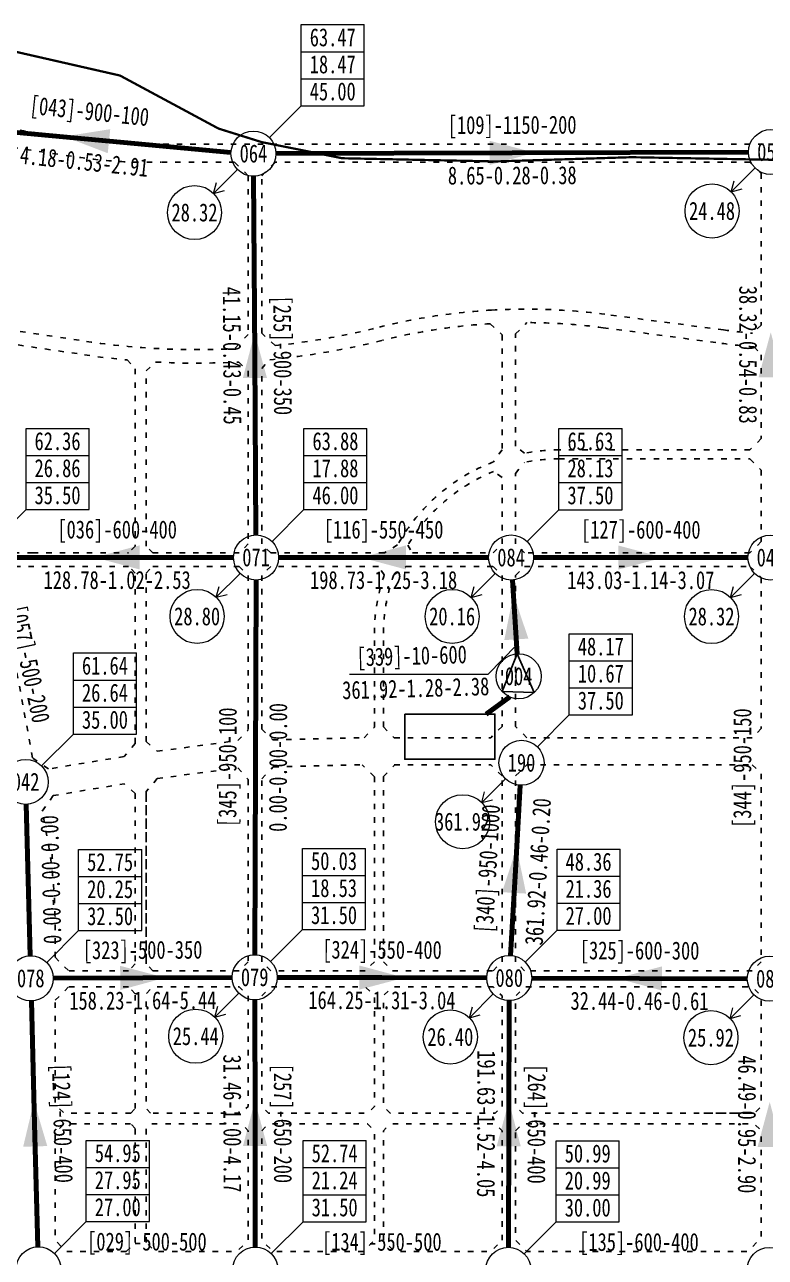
# Model space of a CAD drawing. Header units: millimetres. Extents: x 19715 to 35549, y 3563 to 14826.
# Drawn here: x 24405 to 26049, y 11174 to 13909 of the extents above; entities that cross this region are included whole.
import ezdxf
from ezdxf.enums import TextEntityAlignment as Align

# ---------------------------------------------------------------- set-up
doc = ezdxf.new("R2010")
doc.units = ezdxf.units.MM
doc.linetypes.add('ACAD_ISO03W100', pattern=[30, 12, -18])
doc.linetypes.add('BORDER', pattern=[44.45, 12.7, -6.35, 12.7, -6.35, 0, -6.35])
doc.layers.get('0').update_dxf_attribs({"color": 9, "linetype": 'ACAD_ISO03W100'})
doc.layers.add('000水厂用地', color=7, linetype='Continuous')
for name, color, linetype, lineweight in [('上管段标注', 93, 'Continuous', 13), ('下管段标注', 93, 'Continuous', 13), ('管段', 4, 'Continuous', 70), ('节点', 30, 'Continuous', 13), ('节点压力', 6, 'Continuous', 13), ('节点流量', 40, 'Continuous', 13)]:
    doc.layers.add(name, color=color, linetype=linetype, lineweight=lineweight)
doc.styles.add('管段仿宋', font='simfang.ttf', dxfattribs={"width": 0.75})
doc.styles.add('节点仿宋', font='simfang.ttf', dxfattribs={"width": 0.75})

msp = doc.modelspace()

# ---------------------------------------------------------------- linework, layer by layer
for p, q in [((26584.5, 13643.9), (24706.6, 13643.9)), ((24870.9, 13603.9), (24707.1, 13603.9)), ((24900.9, 13573.9), (24870.9, 13603.9)), ((24930.9, 13573.9), (24960.9, 13603.9)), ((26014.4, 13603.9), (24960.9, 13603.9)), ((26039.4, 13578.9), (26014.4, 13603.9)), ((24900.9, 13573.9), (24900.9, 13222)), ((24930.9, 13224.3), (24930.9, 13573.9)), ((26039.4, 13578.9), (26039.4, 13242.2)), ((25955.9, 13231.7), (25692.6, 13266.5)), ((25437.9, 13245.6), (25464.4, 13220.7)), ((26039.4, 13242.2), (26020, 13224.5)), ((24395.1, 13228.3), (24542.3, 13206.3)), ((25464.4, 13220.7), (25464.4, 12965.7)), ((24390.7, 13198.6), (24537.8, 13176.7)), ((24632.3, 13165.3), (24650.4, 13145.4)), ((24674.4, 13140.7), (24695.5, 13160.6)), ((24879.9, 13160.6), (24900.9, 13140.7)), ((24930.9, 13145.9), (24949, 13165.8)), ((24650.4, 13145.4), (24650.4, 12752.2)), ((24674.4, 12752.2), (24674.4, 13140.7)), ((24900.9, 13140.7), (24900.9, 12757.2)), ((24930.9, 12757.2), (24930.9, 13145.9)), ((25464.4, 12965.7), (25445.6, 12939.1)), ((24650.4, 12752.2), (24635.4, 12737.2)), ((24689.4, 12737.2), (24674.4, 12752.2)), ((24900.9, 12757.2), (24880.9, 12737.2)), ((24950.9, 12737.2), (24930.9, 12757.2)), ((25232.5, 12754.9), (25203.2, 12737.2)), ((24880.9, 12737.2), (24689.4, 12737.2)), ((25203.2, 12737.2), (24950.9, 12737.2)), ((24635.4, 12707.2), (24374.6, 12707.2)), ((24650.4, 12692.2), (24635.4, 12707.2)), ((24674.4, 12692.2), (24689.4, 12707.2)), ((24689.4, 12707.2), (24880.9, 12707.2)), ((24880.9, 12707.2), (24900.9, 12687.2)), ((24950.9, 12707.2), (24930.9, 12687.2)), ((25189.9, 12707.2), (24950.9, 12707.2)), ((25202.9, 12688.4), (25189.9, 12707.2)), ((25224.2, 12688.5), (25251.5, 12707.2)), ((25251.5, 12707.2), (25444.4, 12707.2)), ((25444.4, 12707.2), (25464.4, 12687.2)), ((24900.9, 12687.2), (24900.9, 12344.2)), ((24930.9, 12687.2), (24930.9, 12346.3)), ((25464.4, 12687.2), (25464.4, 12352.2)), ((25180.9, 12350.6), (25180.9, 12555.7)), ((25200.9, 12351.1), (25200.9, 12555.7)), ((24878, 12320.8), (24900.9, 12344.2)), ((24930.9, 12346.3), (24955.3, 12322.4)), ((25158, 12327.2), (25180.9, 12350.6)), ((25200.9, 12351.1), (25225.2, 12327.2)), ((25464.4, 12352.2), (25439.4, 12327.2)), ((25180.9, 12240.6), (25153.6, 12267.2)), ((25200.9, 12241), (25225.9, 12266.5)), ((25464.4, 12242.2), (25439.4, 12267.2)), ((24900.9, 12234.1), (24900.9, 11830.2)), ((24930.9, 11830.2), (24930.9, 12236.2)), ((25180.9, 12240.6), (25180.9, 11830.2)), ((25200.9, 12241), (25200.9, 11830.2)), ((25464.4, 11830.2), (25464.4, 12242.2)), ((24650.4, 12203.7), (24650.4, 11825.2)), ((24674.4, 11825.2), (24674.4, 12207.6)), ((24650.4, 11825.2), (24635.4, 11810.2)), ((24689.4, 11810.2), (24674.4, 11825.2)), ((24900.9, 11830.2), (24880.9, 11810.2)), ((24950.9, 11810.2), (24930.9, 11830.2)), ((25180.9, 11830.2), (25160.9, 11810.2)), ((25200.9, 11830.2), (25220.9, 11810.2)), ((25444.4, 11810.2), (25464.4, 11830.2)), ((24635.4, 11810.2), (24502.4, 11810.2)), ((24880.9, 11810.2), (24689.4, 11810.2)), ((25160.9, 11810.2), (24950.9, 11810.2)), ((25220.9, 11810.2), (25444.4, 11810.2)), ((24635.4, 11774.2), (24502.4, 11774.2)), ((24650.4, 11759.2), (24635.4, 11774.2)), ((24650.4, 11504.2), (24650.4, 11759.2)), ((24640.4, 11494.2), (24650.4, 11504.2)), ((24650.4, 11460.2), (24640.4, 11470.2)), ((24650.4, 11207.2), (24650.4, 11460.2)), ((24630.4, 11187.2), (24650.4, 11207.2))]:
    msp.add_line(p, q)
at = {"linetype": 'BORDER', "ltscale": 5, "const_width": 5}
msp.add_lwpolyline([(28587.4, 13615), (28531.9, 13601.3), (27456, 13506.5), (27128, 13506.9), (26584.8, 13612.6), (26135, 13608), (25751.6, 13615), (25450.6, 13605.6), (25109.6, 13612.7), (24930.6, 13648.6), (24835.2, 13678.5), (24616.4, 13796.2), (24362, 13854.2)], dxfattribs=at)
at = {"flags": 128}
for points in [[(24039.6, 13697.6, -0.094418), (24158.7, 13709.7), (24158.9, 13709.7, -0.000158), (24158.9, 13709.7), (24159.1, 13709.7, -0.000157), (24159.1, 13709.7), (24159.3, 13709.7, -0.000156), (24159.3, 13709.7), (24159.5, 13709.7, -0.000156), (24159.6, 13709.7), (24159.7, 13709.7, -0.000155), (24159.8, 13709.6), (24159.9, 13709.6, -0.000154), (24160, 13709.6), (24160.1, 13709.6, -0.000153), (24160.2, 13709.6), (24160.3, 13709.6, -0.000153), (24160.4, 13709.6), (24160.5, 13709.6, -0.000152), (24160.6, 13709.6), (24160.8, 13709.6, -0.000151), (24160.8, 13709.6), (24161, 13709.5, -0.00015), (24161, 13709.5), (24161.2, 13709.5, -0.000149), (24161.2, 13709.5), (24161.4, 13709.5, -0.000149), (24161.4, 13709.5), (24161.6, 13709.5, -0.000148), (24161.6, 13709.5), (24161.8, 13709.5, -0.000147), (24161.8, 13709.5), (24162, 13709.4, -0.000146), (24162, 13709.4), (24162.2, 13709.4, -0.000145), (24162.2, 13709.4), (24162.4, 13709.4, -0.000145), (24162.4, 13709.4), (24162.6, 13709.4, -0.000144), (24162.6, 13709.4), (24162.8, 13709.4, -0.000143), (24162.8, 13709.4), (24163, 13709.3, -0.000142), (24163, 13709.3), (24163.2, 13709.3, -0.000141), (24163.2, 13709.3), (24163.4, 13709.3, -0.000141), (24163.4, 13709.3), (24163.6, 13709.3, -0.00014), (24163.6, 13709.3), (24163.8, 13709.3, -0.000139), (24163.8, 13709.3), (24164, 13709.2, -0.000138), (24164, 13709.2), (24164.2, 13709.2, -0.000137), (24164.2, 13709.2), (24164.4, 13709.2, -0.000137), (24164.4, 13709.2), (24164.6, 13709.2, -0.000136), (24164.6, 13709.2), (24164.8, 13709.2, -0.000135), (24164.8, 13709.2), (24165, 13709.1, -0.000134), (24165, 13709.1), (24165.2, 13709.1, -0.000133), (24165.2, 13709.1), (24165.4, 13709.1, -0.000133), (24165.4, 13709.1), (24165.6, 13709.1, -0.000132), (24165.6, 13709.1), (24165.8, 13709.1, -0.000131), (24165.8, 13709.1), (24166, 13709, -0.00013), (24166, 13709), (24166.2, 13709, -0.000129), (24166.2, 13709), (24166.4, 13709, -0.000129), (24166.4, 13709), (24166.6, 13709, -0.000128), (24166.6, 13709), (24166.8, 13708.9, -0.000127), (24166.8, 13708.9), (24167, 13708.9, -0.000126), (24167, 13708.9), (24167.2, 13708.9, -0.000125), (24167.2, 13708.9), (24167.4, 13708.9, -0.000125), (24167.4, 13708.9), (24167.6, 13708.9, -0.000124), (24167.6, 13708.9), (24167.8, 13708.8, -0.000123), (24167.8, 13708.8), (24168, 13708.8, -0.000122), (24168, 13708.8), (24168.2, 13708.8, -0.000122), (24168.2, 13708.8), (24168.4, 13708.8, -0.000121), (24168.4, 13708.8), (24168.6, 13708.7, -0.00012), (24168.6, 13708.7), (24168.8, 13708.7, -0.000119), (24168.8, 13708.7), (24169, 13708.7, -0.000118), (24169, 13708.7), (24169.2, 13708.7, -0.000118), (24169.2, 13708.7), (24169.4, 13708.7, -0.000117), (24169.4, 13708.7), (24169.6, 13708.6, -0.000116), (24169.6, 13708.6), (24169.8, 13708.6, -0.000115), (24169.8, 13708.6), (24170, 13708.6, -0.000114), (24170, 13708.6), (24170.2, 13708.6, -0.000114), (24170.2, 13708.6), (24170.4, 13708.5, -0.000113), (24170.4, 13708.5), (24170.6, 13708.5, -0.000112), (24170.6, 13708.5), (24170.8, 13708.5, -0.000111), (24170.8, 13708.5), (24170.9, 13708.5, -0.00011), (24171, 13708.5), (24171.1, 13708.4, -0.00011), (24171.2, 13708.4), (24171.3, 13708.4, -0.000109), (24171.4, 13708.4), (24171.5, 13708.4, -0.000108), (24171.6, 13708.4), (24171.7, 13708.4, -0.000107), (24171.8, 13708.4), (24171.9, 13708.3, -0.000106), (24171.9, 13708.3), (24172.1, 13708.3, -0.000106), (24172.1, 13708.3), (24172.3, 13708.3, -0.000105), (24172.3, 13708.3), (24172.5, 13708.3, -0.000104), (24172.5, 13708.3), (24172.7, 13708.2, -0.000103), (24172.7, 13708.2), (24172.9, 13708.2, -0.000102), (24172.9, 13708.2), (24173.1, 13708.2, -0.000102), (24173.1, 13708.2), (24173.3, 13708.2, -0.000101), (24173.3, 13708.2), (24173.5, 13708.1, -0.0001), (24173.5, 13708.1), (24173.7, 13708.1, -0.000099), (24173.7, 13708.1), (24173.9, 13708.1, -0.000098), (24173.9, 13708.1), (24174.1, 13708.1, -0.000098), (24174.1, 13708.1), (24174.3, 13708, -0.000097), (24174.3, 13708), (24174.5, 13708, -0.000096), (24174.5, 13708), (24174.7, 13708, -0.000095), (24174.7, 13708), (24174.9, 13708, -0.000095), (24174.9, 13708), (24175.1, 13707.9, -0.000094), (24175.1, 13707.9), (24175.3, 13707.9, -0.000093), (24175.3, 13707.9), (24175.5, 13707.9, -0.000092), (24175.5, 13707.9), (24175.7, 13707.9, -0.000091), (24175.7, 13707.9), (24175.9, 13707.8, -0.000091), (24175.9, 13707.8), (24176.1, 13707.8, -0.00009), (24176.1, 13707.8), (24176.3, 13707.8, -0.000089), (24176.3, 13707.8), (24176.5, 13707.8, -0.000088), (24176.5, 13707.8), (24176.7, 13707.7, -0.000087), (24176.7, 13707.7), (24176.9, 13707.7, -0.000087), (24176.9, 13707.7), (24177.1, 13707.7, -0.000086), (24177.1, 13707.7), (24177.3, 13707.7, -0.000085), (24177.3, 13707.7), (24177.4, 13707.6, -0.000084), (24177.5, 13707.6), (24177.6, 13707.6, -0.000083), (24177.6, 13707.6), (24177.8, 13707.6, -0.000083), (24177.8, 13707.6), (24178, 13707.6, -0.000082), (24178, 13707.6), (24178.2, 13707.5, -0.000081), (24178.2, 13707.5), (24178.4, 13707.5, -0.00008), (24178.4, 13707.5), (24178.6, 13707.5, -0.000079), (24178.6, 13707.5), (24178.8, 13707.5, -0.000079), (24178.8, 13707.5), (24179, 13707.4, -0.000078), (24179, 13707.4), (24179.2, 13707.4, -0.000077), (24179.2, 13707.4), (24179.4, 13707.4, -0.000076), (24179.4, 13707.4), (24179.6, 13707.3, -0.000075), (24179.6, 13707.3), (24179.8, 13707.3, -0.000075), (24179.8, 13707.3), (24180, 13707.3, -0.000074), (24180, 13707.3), (24180.2, 13707.3, -0.000073), (24180.2, 13707.3), (24180.4, 13707.2, -0.000072), (24180.4, 13707.2), (24180.6, 13707.2, -0.000071), (24180.6, 13707.2), (24180.8, 13707.2, -0.000071), (24180.8, 13707.2), (24181, 13707.2, -0.00007), (24181, 13707.2), (24181.2, 13707.1, -0.000069), (24181.2, 13707.1), (24181.3, 13707.1, -0.000068), (24181.4, 13707.1), (24181.5, 13707.1, -0.000068), (24181.5, 13707.1), (24181.7, 13707.1, -0.000067), (24181.7, 13707.1), (24181.9, 13707, -0.000066), (24181.9, 13707), (24182.1, 13707, -0.000065), (24182.1, 13707), (24182.3, 13707, -0.000064), (24182.3, 13707), (24182.5, 13706.9, -0.000064), (24182.5, 13706.9), (24182.7, 13706.9, -0.000063), (24182.7, 13706.9), (24182.9, 13706.9, -0.000062), (24182.9, 13706.9), (24183.1, 13706.9, -0.000061), (24183.1, 13706.9), (24183.3, 13706.8, -0.00006), (24183.3, 13706.8), (24183.5, 13706.8, -0.00006), (24183.5, 13706.8), (24183.7, 13706.8, -0.000059), (24183.7, 13706.8), (24183.9, 13706.8, -0.000058), (24183.9, 13706.8), (24184.1, 13706.7, -0.000057), (24184.1, 13706.7), (24184.3, 13706.7, -0.000056), (24184.3, 13706.7), (24184.4, 13706.7, -0.000056), (24184.4, 13706.7), (24184.6, 13706.6, -0.000055), (24184.6, 13706.6), (24184.8, 13706.6, -0.000054), (24184.8, 13706.6), (24185, 13706.6, -0.000053), (24185, 13706.6), (24185.2, 13706.6, -0.000052), (24185.2, 13706.6), (24185.4, 13706.5, -0.000052), (24185.4, 13706.5), (24185.6, 13706.5, -0.000051), (24185.6, 13706.5), (24185.8, 13706.5, -0.00005), (24185.8, 13706.5), (24186, 13706.4, -0.000049), (24186, 13706.4), (24186.2, 13706.4, -0.000048), (24186.2, 13706.4), (24186.4, 13706.4, -0.000048), (24186.4, 13706.4), (24186.6, 13706.4, -0.000047), (24186.6, 13706.4), (24186.8, 13706.3, -0.000046), (24186.8, 13706.3), (24186.9, 13706.3, -0.000045), (24187, 13706.3), (24187.1, 13706.3, -0.000044), (24187.1, 13706.3), (24187.3, 13706.2, -0.000044), (24187.3, 13706.2), (24187.5, 13706.2, -0.000043), (24187.5, 13706.2), (24187.7, 13706.2, -0.000042), (24187.7, 13706.2), (24187.9, 13706.2, -0.000041), (24187.9, 13706.2), (24188.1, 13706.1, -0.000041), (24188.1, 13706.1), (24188.3, 13706.1, -0.00004), (24188.3, 13706.1), (24188.5, 13706.1, -0.000039), (24188.5, 13706.1), (24188.7, 13706.1, -0.000038), (24188.7, 13706.1), (24188.9, 13706, -0.000037), (24188.9, 13706), (24189.1, 13706, -0.000037), (24189.1, 13706), (24189.3, 13706, -0.000036), (24189.3, 13706), (24189.4, 13705.9, -0.000035), (24189.4, 13705.9), (24189.6, 13705.9, -0.000034), (24189.6, 13705.9), (24189.8, 13705.9, -0.000033), (24189.8, 13705.9), (24190, 13705.9, -0.000033), (24190, 13705.9), (24190.2, 13705.8, -0.000032), (24190.2, 13705.8), (24190.4, 13705.8, -0.000031), (24190.4, 13705.8), (24190.6, 13705.8, -0.00003), (24190.6, 13705.8), (24190.8, 13705.7, -0.000029), (24190.8, 13705.7), (24191, 13705.7, -0.000029), (24191, 13705.7), (24191.2, 13705.7, -0.000028), (24191.2, 13705.7), (24191.4, 13705.7, -0.000027), (24191.4, 13705.7), (24191.5, 13705.6, -0.000026), (24191.5, 13705.6), (24191.7, 13705.6, -0.000025), (24191.7, 13705.6), (24191.9, 13705.6, -0.000025), (24191.9, 13705.6), (24192.1, 13705.5, -0.000024), (24192.1, 13705.5), (24192.3, 13705.5, -0.000023), (24192.3, 13705.5), (24192.5, 13705.5, -0.000022), (24192.5, 13705.5), (24192.7, 13705.5, -0.000021), (24192.7, 13705.5), (24192.9, 13705.4, -0.000021), (24192.9, 13705.4), (24193.1, 13705.4, -0.00002), (24193.1, 13705.4), (24193.3, 13705.4, -0.000019), (24193.3, 13705.4), (24193.4, 13705.3, -0.000018), (24193.4, 13705.3), (24193.6, 13705.3, -0.000017), (24193.6, 13705.3), (24193.8, 13705.3, -0.000017), (24193.8, 13705.3), (24194, 13705.3, -0.000016), (24194, 13705.3), (24194.2, 13705.2, -0.000015), (24194.2, 13705.2), (24194.4, 13705.2, -0.000014), (24194.4, 13705.2), (24194.6, 13705.2, -0.000014), (24194.6, 13705.2), (24194.8, 13705.1, -0.000013), (24194.8, 13705.1), (24195, 13705.1, -0.000012), (24195, 13705.1), (24195.2, 13705.1, -0.000011), (24195.2, 13705.1), (24195.3, 13705.1, -0.00001), (24195.3, 13705.1), (24195.5, 13705, -0.00001), (24195.5, 13705), (24195.7, 13705, -0.000009), (24195.7, 13705), (24195.9, 13705, -0.000008), (24195.9, 13705), (24196.1, 13704.9, -0.000007), (24196.1, 13704.9), (24196.3, 13704.9, -0.000006), (24196.3, 13704.9), (24196.5, 13704.9, -0.000006), (24196.5, 13704.9), (24196.7, 13704.9, -0.000005), (24196.7, 13704.9), (24196.9, 13704.8, -0.000004), (24196.9, 13704.8), (24197, 13704.8, -0.000003), (24197, 13704.8), (24197.2, 13704.8, -0.000002), (24197.2, 13704.8), (24197.4, 13704.7, -0.000002), (24197.4, 13704.7), (24197.6, 13704.7), (24197.8, 13704.7), (24526.2, 13655, 0.037587), (24673, 13643.9), (24706.6, 13643.9)], [(24052.5, 13659.7, -0.092998), (24155.3, 13669.9), (24155.4, 13669.9), (24155.6, 13669.9), (24155.8, 13669.8), (24156, 13669.8), (24156.2, 13669.8), (24156.3, 13669.8), (24156.5, 13669.8), (24156.7, 13669.8), (24156.9, 13669.7), (24157, 13669.7), (24157.2, 13669.7), (24157.4, 13669.7), (24157.6, 13669.7), (24157.8, 13669.7), (24157.9, 13669.6), (24158.1, 13669.6), (24158.3, 13669.6), (24158.5, 13669.6), (24158.6, 13669.6), (24158.8, 13669.6), (24159, 13669.5), (24159.2, 13669.5), (24159.4, 13669.5), (24159.5, 13669.5), (24159.7, 13669.5), (24159.9, 13669.5), (24160.1, 13669.4), (24160.3, 13669.4), (24160.4, 13669.4), (24160.6, 13669.4), (24160.8, 13669.4), (24161, 13669.3), (24161.1, 13669.3), (24161.3, 13669.3), (24161.5, 13669.3), (24161.7, 13669.3), (24161.9, 13669.2), (24162, 13669.2), (24162.2, 13669.2), (24162.4, 13669.2), (24162.6, 13669.2), (24162.8, 13669.1), (24162.9, 13669.1), (24163.1, 13669.1), (24163.3, 13669.1), (24163.5, 13669.1), (24163.7, 13669), (24163.8, 13669), (24164, 13669), (24164.2, 13669), (24164.4, 13669), (24164.6, 13668.9), (24164.7, 13668.9), (24164.9, 13668.9), (24165.1, 13668.9), (24165.3, 13668.9), (24165.5, 13668.8), (24165.6, 13668.8), (24165.8, 13668.8), (24166, 13668.8), (24166.2, 13668.7), (24166.4, 13668.7), (24166.5, 13668.7), (24166.7, 13668.7), (24166.9, 13668.7), (24167.1, 13668.6), (24167.3, 13668.6), (24167.4, 13668.6), (24167.6, 13668.6), (24167.8, 13668.6), (24168, 13668.5), (24168.2, 13668.5), (24168.4, 13668.5), (24168.5, 13668.5), (24168.7, 13668.4), (24168.9, 13668.4), (24169.1, 13668.4), (24169.3, 13668.4), (24169.4, 13668.3), (24169.6, 13668.3), (24169.8, 13668.3), (24170, 13668.3), (24170.2, 13668.3), (24170.3, 13668.2), (24170.5, 13668.2), (24170.7, 13668.2), (24170.9, 13668.2), (24171.1, 13668.1), (24171.3, 13668.1), (24171.4, 13668.1), (24171.6, 13668.1), (24171.8, 13668), (24172, 13668), (24172.2, 13668), (24172.4, 13668), (24172.5, 13667.9), (24172.7, 13667.9), (24172.9, 13667.9), (24173.1, 13667.9), (24173.3, 13667.8), (24173.4, 13667.8), (24173.6, 13667.8), (24173.8, 13667.8), (24174, 13667.7), (24174.2, 13667.7), (24174.4, 13667.7), (24174.5, 13667.7), (24174.7, 13667.6), (24174.9, 13667.6), (24175.1, 13667.6), (24175.3, 13667.6), (24175.5, 13667.5), (24175.6, 13667.5), (24175.8, 13667.5), (24176, 13667.5), (24176.2, 13667.4), (24176.4, 13667.4), (24176.6, 13667.4), (24176.7, 13667.4), (24176.9, 13667.3), (24177.1, 13667.3), (24177.3, 13667.3), (24177.5, 13667.3), (24177.7, 13667.2), (24177.8, 13667.2), (24178, 13667.2), (24178.2, 13667.2), (24178.4, 13667.1), (24178.6, 13667.1), (24178.8, 13667.1), (24179, 13667), (24179.1, 13667), (24179.3, 13667), (24179.5, 13667), (24179.7, 13666.9), (24179.9, 13666.9), (24180.1, 13666.9), (24180.2, 13666.9), (24180.4, 13666.8), (24180.6, 13666.8), (24180.8, 13666.8), (24181, 13666.8), (24181.2, 13666.7), (24181.4, 13666.7), (24181.5, 13666.7), (24181.7, 13666.6), (24181.9, 13666.6), (24182.1, 13666.6), (24182.3, 13666.6), (24182.5, 13666.5), (24182.6, 13666.5), (24182.8, 13666.5), (24183, 13666.5), (24183.2, 13666.4), (24183.4, 13666.4), (24183.6, 13666.4), (24183.8, 13666.3), (24183.9, 13666.3), (24184.1, 13666.3), (24184.3, 13666.3), (24184.5, 13666.2), (24184.7, 13666.2), (24184.9, 13666.2), (24185.1, 13666.1), (24185.3, 13666.1), (24185.4, 13666.1), (24185.6, 13666.1), (24185.8, 13666), (24186, 13666), (24186.2, 13666), (24186.4, 13666), (24186.6, 13665.9), (24186.7, 13665.9), (24186.9, 13665.9), (24187.1, 13665.8), (24187.3, 13665.8), (24187.5, 13665.8), (24187.7, 13665.8), (24187.9, 13665.7), (24188.1, 13665.7), (24188.2, 13665.7), (24188.4, 13665.6), (24188.6, 13665.6), (24188.8, 13665.6), (24189, 13665.6), (24189.2, 13665.5), (24189.4, 13665.5), (24189.6, 13665.5), (24189.7, 13665.4), (24189.9, 13665.4), (24190.1, 13665.4), (24190.3, 13665.4), (24190.5, 13665.3), (24190.7, 13665.3), (24190.9, 13665.3), (24191.1, 13665.2), (24191.2, 13665.2), (24191.4, 13665.2), (24191.6, 13665.2), (24191.8, 13665.1), (24520.2, 13615.4, 0.037587), (24673, 13603.9), (24707.1, 13603.9)], [(24472.4, 11840.2), (24472.4, 11915.5, 0.045355), (24455.4, 12103), (24444.1, 12164.4)]]:
    msp.add_lwpolyline(points, format="xyb", dxfattribs=at)
for points in [[(25514, 12958.4), (25494.4, 12974.2), (25494.4, 13223), (25519.5, 13248, -0.032396), (25688.7, 13236.8), (25952, 13202, 0.010409), (26023.7, 13194.1), (26039.4, 13176.9), (26039.4, 12990.7), (26014.4, 12965.7), (25590.9, 12965.7, 0.047183), (25514, 12958.4)], [(25513.9, 12938, -0.04967), (25590.9, 12945.7), (26014.4, 12945.7), (26039.4, 12920.7), (26039.4, 12762.2), (26014.4, 12737.2), (25514.4, 12737.2), (25494.4, 12757.2), (25494.4, 12913.6), (25513.9, 12938)], [(25445.7, 12917.6, 0.164986), (25255.4, 12754.6), (25265.7, 12737.2), (25444.4, 12737.2), (25464.4, 12757.2), (25464.4, 12904.6), (25445.7, 12917.6)], [(24369.3, 12736.7, -0.003813), (24422.9, 12737.2), (24635.4, 12737.2)]]:
    msp.add_lwpolyline(points, format="xyb")
for points in [[(24900.9, 13222), (24871, 13190.2)], [(24960.8, 13197.1), (24930.9, 13224.3)], [(24650.4, 12203.7), (24625.8, 12224.7)], [(24699.2, 12236.4), (24674.4, 12207.6)], [(24444.1, 12164.4), (24468.3, 12198.8)], [(24472.4, 11840.2), (24502.4, 11810.2)], [(24502.4, 11774.2), (24472.4, 11744.2)], [(26021.9, 11494.2), (25509.4, 11494.2), (25494.4, 11509.2), (25494.4, 11754.2), (25514.4, 11774.2), (26019.4, 11774.2), (26039.4, 11754.2), (26039.4, 11509.2), (26024.4, 11494.2), (25911.9, 11494.2)], [(24640.4, 11494.2), (24492.4, 11494.2), (24472.4, 11514.2), (24472.4, 11744.2)], [(24630.4, 11187.2), (24497.4, 11187.2), (24472.4, 11212.2), (24472.4, 11450.2), (24492.4, 11470.2), (24640.4, 11470.2)]]:
    msp.add_lwpolyline(points, dxfattribs=at)
for points in [[(24650.4, 12314.5), (24650.4, 12692.2)], [(24674.4, 12318.4), (24674.4, 12692.2)], [(24625.8, 12285.5), (24457.5, 12257.8), (24422.5, 12282.4), (24350.1, 12677.6)], [(24650.4, 12314.5), (24625.8, 12285.5)], [(24674.4, 12318.4), (24699.2, 12297.1)], [(24699.2, 12297.1), (24878, 12320.8)], [(24955.3, 12322.4), (25158, 12327.2)], [(25225.2, 12327.2), (25439.4, 12327.2)], [(24699.3, 12236.6), (24878.2, 12260.2)], [(24878.2, 12260.2), (24900.9, 12234.1)], [(24930.9, 12236.2), (24956.7, 12262.4)], [(24956.7, 12262.4), (25159.4, 12267.2)], [(25225.2, 12267.2), (25439.4, 12267.2)], [(24468.3, 12198.8), (24625.8, 12224.7)], [(24674.4, 12207.6), (24674.4, 11825.2)]]:
    msp.add_lwpolyline(points)
for points in [[(25494.4, 12352.2), (25494.4, 12687.2), (25514.4, 12707.2), (26014.4, 12707.2), (26039.4, 12682.2), (26039.4, 12347.2), (26019.4, 12327.2), (25519.4, 12327.2)], [(25494.4, 11830.2), (25494.4, 12242.2), (25519.4, 12267.2), (26019.4, 12267.2), (26039.4, 12247.2), (26039.4, 11830.2), (26019.4, 11810.2), (25514.4, 11810.2)]]:
    msp.add_lwpolyline(points, close=True)
for points in [[(24684.4, 11494.2), (24674.4, 11504.2), (24674.4, 11759.2), (24689.4, 11774.2), (24880.9, 11774.2), (24900.9, 11754.2), (24900.9, 11509.2), (24885.9, 11494.2)], [(24930.9, 11754.2), (24950.9, 11774.2), (25160.9, 11774.2), (25180.9, 11754.2), (25180.9, 11509.2), (25165.9, 11494.2), (24945.9, 11494.2), (24930.9, 11509.2)], [(25464.4, 11509.2), (25464.4, 11754.2), (25444.4, 11774.2), (25220.9, 11774.2), (25200.9, 11754.2), (25200.9, 11509.2), (25215.9, 11494.2), (25449.4, 11494.2)], [(24674.4, 11207.2), (24674.4, 11460.2), (24684.4, 11470.2), (24885.9, 11470.2), (24900.9, 11455.2), (24900.9, 11212.2), (24875.9, 11187.2), (24694.4, 11187.2)], [(24930.9, 11455.2), (24945.9, 11470.2), (25165.9, 11470.2), (25180.9, 11455.2), (25180.9, 11212.2), (25155.9, 11187.2), (24955.9, 11187.2), (24930.9, 11212.2)], [(25464.4, 11212.2), (25464.4, 11455.2), (25449.4, 11470.2), (25215.9, 11470.2), (25200.9, 11455.2), (25200.9, 11212.2), (25225.9, 11187.2), (25439.4, 11187.2)], [(25494.4, 11455.2), (25509.4, 11470.2), (26024.4, 11470.2), (26039.4, 11455.2), (26039.4, 11217.2), (26009.4, 11187.2), (25519.4, 11187.2), (25494.4, 11212.2)]]:
    msp.add_lwpolyline(points, close=True, dxfattribs=at)
for centre, radius, start, end in [((25517.3, 11938.3), 1339.7, 93.2699, 104.0506), ((25517.3, 11938.3), 1339.7, 82.4816, 93.2699), ((24787.8, 14853.1), 1665, 275.9638, 284.0506), ((25517.3, 11938.3), 1309.7, 93.4738, 104.0506), ((26178.6, 14919.3), 1702.2, 262.4816, 264.653), ((24787.8, 14853.1), 1665, 261.5196, 272.8636), ((24787.8, 14853.1), 1695, 275.4581, 284.0506), ((24787.8, 14853.1), 1695, 261.5196, 264.7349), ((24787.8, 14853.1), 1695, 266.879, 273.1128), ((25590.9, 12555.7), 410, 110.7536, 150.9296), ((25590.9, 12555.7), 410, 161.1097, 180), ((25590.9, 12555.7), 390, 160.0798, 180)]:
    msp.add_arc(centre, radius, start, end)
at = {"layer": '000水厂用地'}
for p, q in [((25498, 12513.3), (25464.4, 12429.5)), ((25535.8, 12427.3), (25498, 12513.3)), ((25464.4, 12429.5), (25535.8, 12427.3))]:
    msp.add_line(p, q, dxfattribs=at)
msp.add_lwpolyline([(25248.4, 12379.4), (25448.4, 12379.4), (25448.4, 12279.4), (25248.4, 12279.4)], close=True, dxfattribs=at)
at = {"layer": '上管段标注'}
for p, q in [((25496.8, 12533), (25432.9, 12467)), ((25432.9, 12467), (25126.1, 12467))]:
    msp.add_line(p, q, dxfattribs=at)
at = {"layer": '管段'}
msp.add_line((25429.3, 12379.4), (25481.3, 12417.6), dxfattribs=at)
for points in [[(24051.2, 13663.9), (24141.6, 13692.5), (24862.6, 13625.4)], [(24962.6, 13623.2), (25486.8, 13624.8), (26011.1, 13626.4)], [(24912.9, 13573), (24915.6, 13175), (24918.2, 12777)], [(24351.8, 12727.2), (24610.2, 12727.1), (24868.5, 12727)], [(24968.5, 12727), (25201.5, 12727), (25434.4, 12726.9)], [(25534.4, 12726.9), (25772.2, 12726.8), (26009.9, 12726.8)], [(24915.6, 11845.6), (24917, 12261.3), (24918.4, 12677)], [(25487.6, 12677), (25492.8, 12595.2), (25498, 12513.3)], [(25483.1, 11843.9), (25493.9, 12032.8), (25504.6, 12221.6)], [(24417.2, 11843.2), (24412.8, 12011.2), (24408.4, 12179.1)], [(24468.5, 11793.5), (24667, 11794.4), (24865.4, 11795.4)], [(24965.4, 11795.5), (25197.9, 11794.8), (25430.3, 11794.1)], [(25530.3, 11793.9), (25769.5, 11793.2), (26008.6, 11792.5)], [(24419.8, 11743.3), (24427, 11470.4), (24434.2, 11197.6)], [(24915.5, 11745.6), (24916.1, 11471.4), (24916.6, 11197.2)], [(25480.1, 11744), (25479.3, 11470.4), (25478.5, 11196.7)]]:
    msp.add_lwpolyline(points, dxfattribs=at)
for points in [[(24492.6, 13660.9), (24594.9, 13677.2), (24589.3, 13623.9)], [(25536.8, 13624.9), (25436.9, 13597.8), (25436.8, 13651.4)], [(24915.2, 13225), (24942.7, 13125.2), (24889.1, 13124.8)], [(26060.6, 13226.7), (26087.2, 13126.6), (26033.6, 13126.7)], [(24560.2, 12727.1), (24660.2, 12753.9), (24660.2, 12700.3)], [(25151.5, 12727), (25251.5, 12753.8), (25251.5, 12700.2)], [(25822.2, 12726.8), (25722.2, 12700.1), (25722.2, 12753.6)], [(25489.6, 12645.1), (25522.7, 12547), (25469.3, 12543.6)], [(25496.7, 12082.7), (25517.8, 11981.3), (25464.3, 11984.4)], [(24717, 11794.7), (24617.1, 11767.4), (24616.8, 11821)], [(25247.9, 11794.7), (25147.8, 11768.2), (25147.9, 11821.7)], [(25719.5, 11793.3), (25819.5, 11819.9), (25819.4, 11766.3)], [(24425.7, 11520.4), (24455.1, 11421.2), (24401.6, 11419.7)], [(24916, 11521.4), (24943, 11421.5), (24889.4, 11421.4)], [(25479.4, 11520.4), (25505.9, 11420.3), (25452.3, 11420.4)], [(26058.3, 11519.3), (26084.9, 11419.3), (26031.3, 11419.3)]]:
    msp.add_solid(points, dxfattribs=at)
at = {"layer": '节点'}
for centre in [(26061.1, 13626.5), (24912.6, 13623), (24918.5, 12727), (25484.4, 12726.9), (26059.9, 12726.8), (25501.2, 12463.4), (25507.5, 12271.5), (24407, 12229.1), (24418.5, 11793.2), (24915.4, 11795.6), (25480.3, 11794), (26058.6, 11792.4), (24435.5, 11147.6), (24916.7, 11147.2), (25478.3, 11146.7), (26057.8, 11146.2)]:
    msp.add_circle(centre, 50, dxfattribs=at)
at = {"layer": '节点压力'}
for p, q in [((25018.6, 13909.1), (25158.6, 13909.1)), ((25018.6, 13729.1), (25018.6, 13909.1)), ((25158.6, 13729.1), (25158.6, 13909.1)), ((25018.6, 13849.1), (25158.6, 13849.1)), ((25018.6, 13789.1), (25158.6, 13789.1)), ((24947.9, 13658.4), (25018.6, 13729.1)), ((25018.6, 13729.1), (25158.6, 13729.1)), ((24407.9, 13013.2), (24547.9, 13013.2)), ((24407.9, 12833.2), (24407.9, 13013.2)), ((24547.9, 12833.2), (24547.9, 13013.2)), ((25024.6, 13013.1), (25164.6, 13013.1)), ((25024.6, 12833.1), (25024.6, 13013.1)), ((25164.6, 12833.1), (25164.6, 13013.1)), ((25590.5, 13013), (25730.5, 13013)), ((25590.5, 12833), (25590.5, 13013)), ((25730.5, 12833), (25730.5, 13013)), ((24407.9, 12953.2), (24547.9, 12953.2)), ((25024.6, 12953.1), (25164.6, 12953.1)), ((25590.5, 12953), (25730.5, 12953)), ((24407.9, 12893.2), (24547.9, 12893.2)), ((25024.6, 12893.1), (25164.6, 12893.1)), ((25590.5, 12893), (25730.5, 12893)), ((24337.1, 12762.5), (24407.9, 12833.2)), ((24407.9, 12833.2), (24547.9, 12833.2)), ((24953.9, 12762.4), (25024.6, 12833.1)), ((25024.6, 12833.1), (25164.6, 12833.1)), ((25519.8, 12762.3), (25590.5, 12833)), ((25590.5, 12833), (25730.5, 12833)), ((25613.5, 12557.6), (25753.5, 12557.6)), ((25613.5, 12377.6), (25613.5, 12557.6)), ((25753.5, 12377.6), (25753.5, 12557.6)), ((24513.1, 12515.1), (24653.1, 12515.1)), ((24513.1, 12335.1), (24513.1, 12515.1)), ((24653.1, 12335.1), (24653.1, 12515.1)), ((25613.5, 12497.6), (25753.5, 12497.6)), ((24513.1, 12455.1), (24653.1, 12455.1)), ((25613.5, 12437.6), (25753.5, 12437.6)), ((24513.1, 12395.1), (24653.1, 12395.1)), ((25542.8, 12306.9), (25613.5, 12377.6)), ((25613.5, 12377.6), (25753.5, 12377.6)), ((24442.4, 12264.4), (24513.1, 12335.1)), ((24513.1, 12335.1), (24653.1, 12335.1)), ((24524.6, 12079.3), (24664.6, 12079.3)), ((24524.6, 11899.3), (24524.6, 12079.3)), ((24664.6, 11899.3), (24664.6, 12079.3)), ((25021.5, 12081.7), (25161.5, 12081.7)), ((25021.5, 11901.7), (25021.5, 12081.7)), ((25161.5, 11901.7), (25161.5, 12081.7)), ((25586.3, 12080.1), (25726.3, 12080.1)), ((25586.3, 11900.1), (25586.3, 12080.1)), ((25726.3, 11900.1), (25726.3, 12080.1)), ((24524.6, 12019.3), (24664.6, 12019.3)), ((25021.5, 12021.7), (25161.5, 12021.7)), ((25586.3, 12020.1), (25726.3, 12020.1)), ((24524.6, 11959.3), (24664.6, 11959.3)), ((25021.5, 11961.7), (25161.5, 11961.7)), ((25586.3, 11960.1), (25726.3, 11960.1)), ((24453.9, 11828.6), (24524.6, 11899.3)), ((24524.6, 11899.3), (24664.6, 11899.3)), ((24950.8, 11831), (25021.5, 11901.7)), ((25021.5, 11901.7), (25161.5, 11901.7)), ((25515.6, 11829.4), (25586.3, 11900.1)), ((25586.3, 11900.1), (25726.3, 11900.1)), ((24541.6, 11433.7), (24681.6, 11433.7)), ((24541.6, 11253.7), (24541.6, 11433.7)), ((24681.6, 11253.7), (24681.6, 11433.7)), ((25022.8, 11433.3), (25162.8, 11433.3)), ((25022.8, 11253.3), (25022.8, 11433.3)), ((25162.8, 11253.3), (25162.8, 11433.3)), ((25584.4, 11432.8), (25724.4, 11432.8)), ((25584.4, 11252.8), (25584.4, 11432.8)), ((25724.4, 11252.8), (25724.4, 11432.8)), ((24541.6, 11373.7), (24681.6, 11373.7)), ((25022.8, 11373.3), (25162.8, 11373.3)), ((25584.4, 11372.8), (25724.4, 11372.8)), ((24541.6, 11313.7), (24681.6, 11313.7)), ((25022.8, 11313.3), (25162.8, 11313.3)), ((25584.4, 11312.8), (25724.4, 11312.8)), ((24470.9, 11183), (24541.6, 11253.7)), ((24541.6, 11253.7), (24681.6, 11253.7)), ((24952.1, 11182.6), (25022.8, 11253.3)), ((25022.8, 11253.3), (25162.8, 11253.3)), ((25513.7, 11182.1), (25584.4, 11252.8)), ((25584.4, 11252.8), (25724.4, 11252.8))]:
    msp.add_line(p, q, dxfattribs=at)
at = {"layer": '节点流量'}
for p, q in [((24824.2, 13534.6), (24877.2, 13587.7)), ((25972.7, 13538.1), (26025.8, 13591.2)), ((24824.2, 13534.6), (24830.7, 13558.8)), ((24824.2, 13534.6), (24848.3, 13541.1)), ((25972.7, 13538.1), (25979.2, 13562.3)), ((25972.7, 13538.1), (25996.9, 13544.6)), ((24830.2, 12638.6), (24883.2, 12691.7)), ((25396, 12638.5), (25449.1, 12691.5)), ((25971.5, 12638.4), (26024.5, 12691.4)), ((24830.2, 12638.6), (24836.6, 12662.8)), ((25396, 12638.5), (25402.5, 12662.7)), ((25971.5, 12638.4), (25978, 12662.5)), ((24830.2, 12638.6), (24854.3, 12645.1)), ((25396, 12638.5), (25420.2, 12645)), ((25971.5, 12638.4), (25995.7, 12644.9)), ((25419.1, 12183.1), (25472.1, 12236.2)), ((25419.1, 12183.1), (25425.5, 12207.3)), ((25419.1, 12183.1), (25443.2, 12189.6)), ((24827, 11707.2), (24880.1, 11760.3)), ((25391.9, 11705.6), (25444.9, 11758.6)), ((25970.3, 11704), (26023.3, 11757)), ((24827, 11707.2), (24833.5, 11731.4)), ((24827, 11707.2), (24851.2, 11713.7)), ((25391.9, 11705.6), (25398.4, 11729.8)), ((25391.9, 11705.6), (25416, 11712.1)), ((25970.3, 11704), (25976.7, 11728.2)), ((25970.3, 11704), (25994.4, 11710.5))]:
    msp.add_line(p, q, dxfattribs=at)
for centre in [(24781.8, 13492.2), (25930.3, 13495.7), (24787.7, 12596.2), (25353.6, 12596.1), (25929.1, 12596), (25376.7, 12140.7), (24784.6, 11664.8), (25349.5, 11663.2), (25927.8, 11661.6)]:
    msp.add_circle(centre, 60, dxfattribs=at)

# ---------------------------------------------------------------- texts
at = {"layer": '上管段标注', "style": '管段仿宋', "width": 0.75}
for s, rotation, p in [('[043]-900-100', 354.0408, (24545.5, 13685.6)), ('[109]-1150-200', 0.1753, (25486.8, 13654.8)), ('[255]-900-350', 270.3815, (24945.6, 13175.2)), ('[036]-600-400', 359.9871, (24610.2, 12757.1)), ('[116]-550-450', 359.9871, (25201.5, 12757)), ('[127]-600-400', 359.9871, (25772.2, 12756.8)), ('[057]-500-200', 281.9312, (24383.8, 12484.3)), ('[339]-10-600', 1.6086, (25264.6, 12477)), ('[345]-950-100', 89.8082, (24887, 12261.4)), ('[344]-950-150', 89.9225, (26029.3, 12259.6)), ('[340]-950-1000', 86.7419, (25463.9, 12034.5)), ('[323]-500-350', 0.2735, (24666.8, 11824.4)), ('[324]-550-400', 359.8352, (25197.9, 11824.8)), ('[325]-600-300', 359.8414, (25769.5, 11823.2)), ('[124]-650-400', 271.5098, (24457, 11471.2)), ('[257]-650-200', 270.1143, (24946.1, 11471.5)), ('[264]-650-400', 269.8255, (25509.3, 11470.3)), ('[029]-500-500', 359.9507, (24676.2, 11177.4)), ('[134]-550-500', 359.9507, (25197.5, 11177)), ('[135]-600-400', 359.9507, (25768.1, 11176.5))]:
    msp.add_text(s, height=40, rotation=rotation, dxfattribs=at).set_placement(p, align=Align.BOTTOM_CENTER)
at = {"layer": '下管段标注', "style": '管段仿宋', "width": 0.75}
for s, rotation, p in [('4.18-0.53-2.91', 354.0408, (24539.3, 13625.9)), ('8.65-0.28-0.38', 0.1753, (25486.9, 13594.8)), ('41.15-0.43-0.45', 270.3815, (24885.6, 13174.8)), ('38.32-0.54-0.83', 269.923, (26030.5, 13176.7)), ('128.78-1.02-2.53', 359.9871, (24610.2, 12697.1)), ('198.73-1.25-3.18', 359.9871, (25201.5, 12697)), ('143.03-1.14-3.07', 359.9871, (25772.2, 12696.8)), ('361.92-1.28-2.38', 1.6086, (25272.2, 12457)), ('0.00-0.00-0.00', 89.8082, (24947, 12261.2)), ('361.92-0.46-0.20', 86.7419, (25523.8, 12031.1)), ('0.00-0.00-0.00', 91.5098, (24442.8, 12011.9)), ('158.23-1.64-5.44', 0.2735, (24667.1, 11764.4)), ('164.25-1.31-3.04', 359.8352, (25197.8, 11764.8)), ('32.44-0.46-0.61', 359.8414, (25769.4, 11763.2)), ('31.46-1.00-4.17', 270.1143, (24886.1, 11471.4)), ('191.63-1.52-4.05', 269.8255, (25449.3, 11470.5)), ('46.49-0.95-2.90', 269.9225, (26028.2, 11469.4))]:
    msp.add_text(s, height=40, rotation=rotation, dxfattribs=at).set_placement(p, align=Align.TOP_CENTER)
at = {"layer": '节点', "style": '节点仿宋', "width": 0.75}
for s, p in [('064', (24912.6, 13623)), ('053', (26061.1, 13626.5)), ('071', (24918.5, 12727)), ('084', (25484.4, 12726.9)), ('044', (26059.9, 12726.8)), ('004', (25501.2, 12463.4)), ('190', (25507.5, 12271.5)), ('042', (24407, 12229.1)), ('079', (24915.4, 11795.6)), ('078', (24418.5, 11793.2)), ('080', (25480.3, 11794)), ('081', (26058.6, 11792.4))]:
    msp.add_text(s, height=40, dxfattribs=at).set_placement(p, align=Align.MIDDLE)
at = {"layer": '节点压力', "style": '节点仿宋', "width": 0.75}
for s, p in [('63.47', (25088.6, 13849.1)), ('18.47', (25088.6, 13789.1)), ('45.00', (25088.6, 13729.1)), ('62.36', (24477.9, 12953.2)), ('63.88', (25094.6, 12953.1)), ('65.63', (25660.5, 12953)), ('26.86', (24477.9, 12893.2)), ('17.88', (25094.6, 12893.1)), ('28.13', (25660.5, 12893)), ('35.50', (24477.9, 12833.2)), ('46.00', (25094.6, 12833.1)), ('37.50', (25660.5, 12833)), ('48.17', (25683.5, 12497.6)), ('61.64', (24583.1, 12455.1)), ('10.67', (25683.5, 12437.6)), ('26.64', (24583.1, 12395.1)), ('37.50', (25683.5, 12377.6)), ('35.00', (24583.1, 12335.1)), ('52.75', (24594.6, 12019.3)), ('50.03', (25091.5, 12021.7)), ('48.36', (25656.3, 12020.1)), ('20.25', (24594.6, 11959.3)), ('18.53', (25091.5, 11961.7)), ('21.36', (25656.3, 11960.1)), ('31.50', (25091.5, 11901.7)), ('27.00', (25656.3, 11900.1)), ('32.50', (24594.6, 11899.3)), ('54.95', (24611.6, 11373.7)), ('52.74', (25092.8, 11373.3)), ('50.99', (25654.4, 11372.8)), ('27.95', (24611.6, 11313.7)), ('21.24', (25092.8, 11313.3)), ('20.99', (25654.4, 11312.8)), ('27.00', (24611.6, 11253.7)), ('31.50', (25092.8, 11253.3)), ('30.00', (25654.4, 11252.8))]:
    msp.add_text(s, height=40, dxfattribs=at).set_placement(p, align=Align.BOTTOM_CENTER)
at = {"layer": '节点流量', "style": '节点仿宋', "width": 0.75}
for s, p in [('28.32', (24781.8, 13492.2)), ('24.48', (25930.3, 13495.7)), ('28.80', (24787.7, 12596.2)), ('20.16', (25353.6, 12596.1)), ('28.32', (25929.1, 12596)), ('361.92', (25376.7, 12140.7)), ('25.44', (24784.6, 11664.8)), ('26.40', (25349.5, 11663.2)), ('25.92', (25927.8, 11661.6))]:
    msp.add_text(s, height=40, dxfattribs=at).set_placement(p, align=Align.MIDDLE)

doc.saveas('drawing.dxf')
